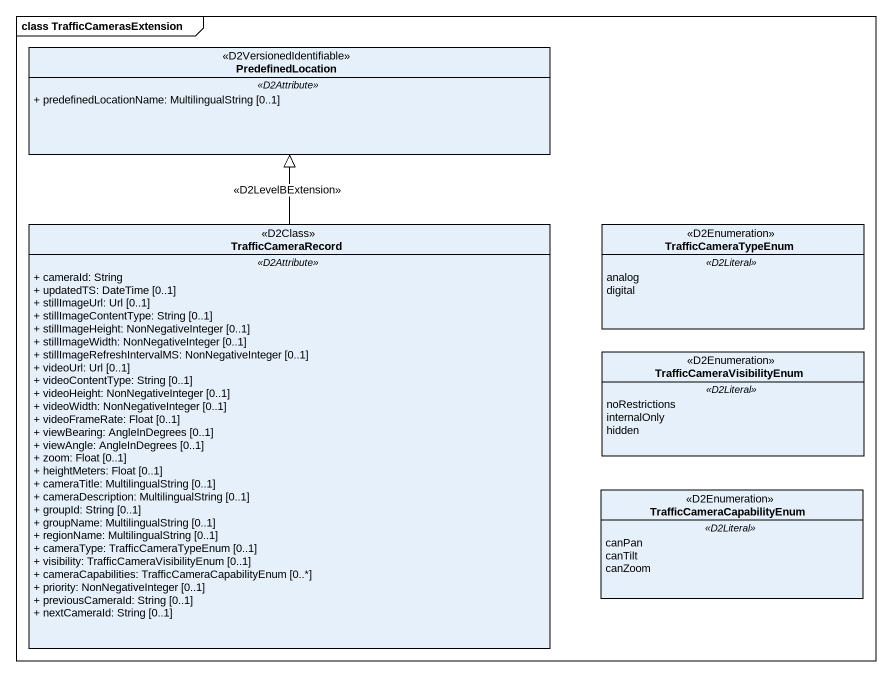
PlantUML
@startuml
mainframe class TrafficCamerasExtension
hide circle
hide empty members
skinparam classAttributeIconSize 0
class PredefinedLocation <<D2VersionedIdentifiable>> {
  .. <<D2Attribute>> ..
  + predefinedLocationName: MultilingualString [0..1]
}
class TrafficCameraRecord <<D2Class>> {
  .. <<D2Attribute>> ..
  + cameraId: String
  + updatedTS: DateTime [0..1]
  + stillImageUrl: Url [0..1]
  + stillImageContentType: String [0..1]
  + stillImageHeight: NonNegativeInteger [0..1]
  + stillImageWidth: NonNegativeInteger [0..1]
  + stillImageRefreshIntervalMS: NonNegativeInteger [0..1]
  + videoUrl: Url [0..1]
  + videoContentType: String [0..1]
  + videoHeight: NonNegativeInteger [0..1]
  + videoWidth: NonNegativeInteger [0..1]
  + videoFrameRate: Float [0..1]
  + viewBearing: AngleInDegrees [0..1]
  + viewAngle: AngleInDegrees [0..1]
  + zoom: Float [0..1]
  + heightMeters: Float [0..1]
  + cameraTitle: MultilingualString [0..1]
  + cameraDescription: MultilingualString [0..1]
  + groupId: String [0..1]
  + groupName: MultilingualString [0..1]
  + regionName: MultilingualString [0..1]
  + cameraType: TrafficCameraTypeEnum [0..1]
  + visibility: TrafficCameraVisibilityEnum [0..1]
  + cameraCapabilities: TrafficCameraCapabilityEnum [0..*]
  + priority: NonNegativeInteger [0..1]
  + previousCameraId: String [0..1]
  + nextCameraId: String [0..1]
}
enum TrafficCameraTypeEnum <<D2Enumeration>> {
  .. <<D2Literal>> ..
  analog
  digital
}
enum TrafficCameraVisibilityEnum <<D2Enumeration>> {
  .. <<D2Literal>> ..
  noRestrictions
  internalOnly
  hidden
}
enum TrafficCameraCapabilityEnum <<D2Enumeration>> {
  .. <<D2Literal>> ..
  canPan
  canTilt
  canZoom
}
TrafficCameraRecord -up-|> PredefinedLocation : <<D2LevelBExtension>>
@enduml
